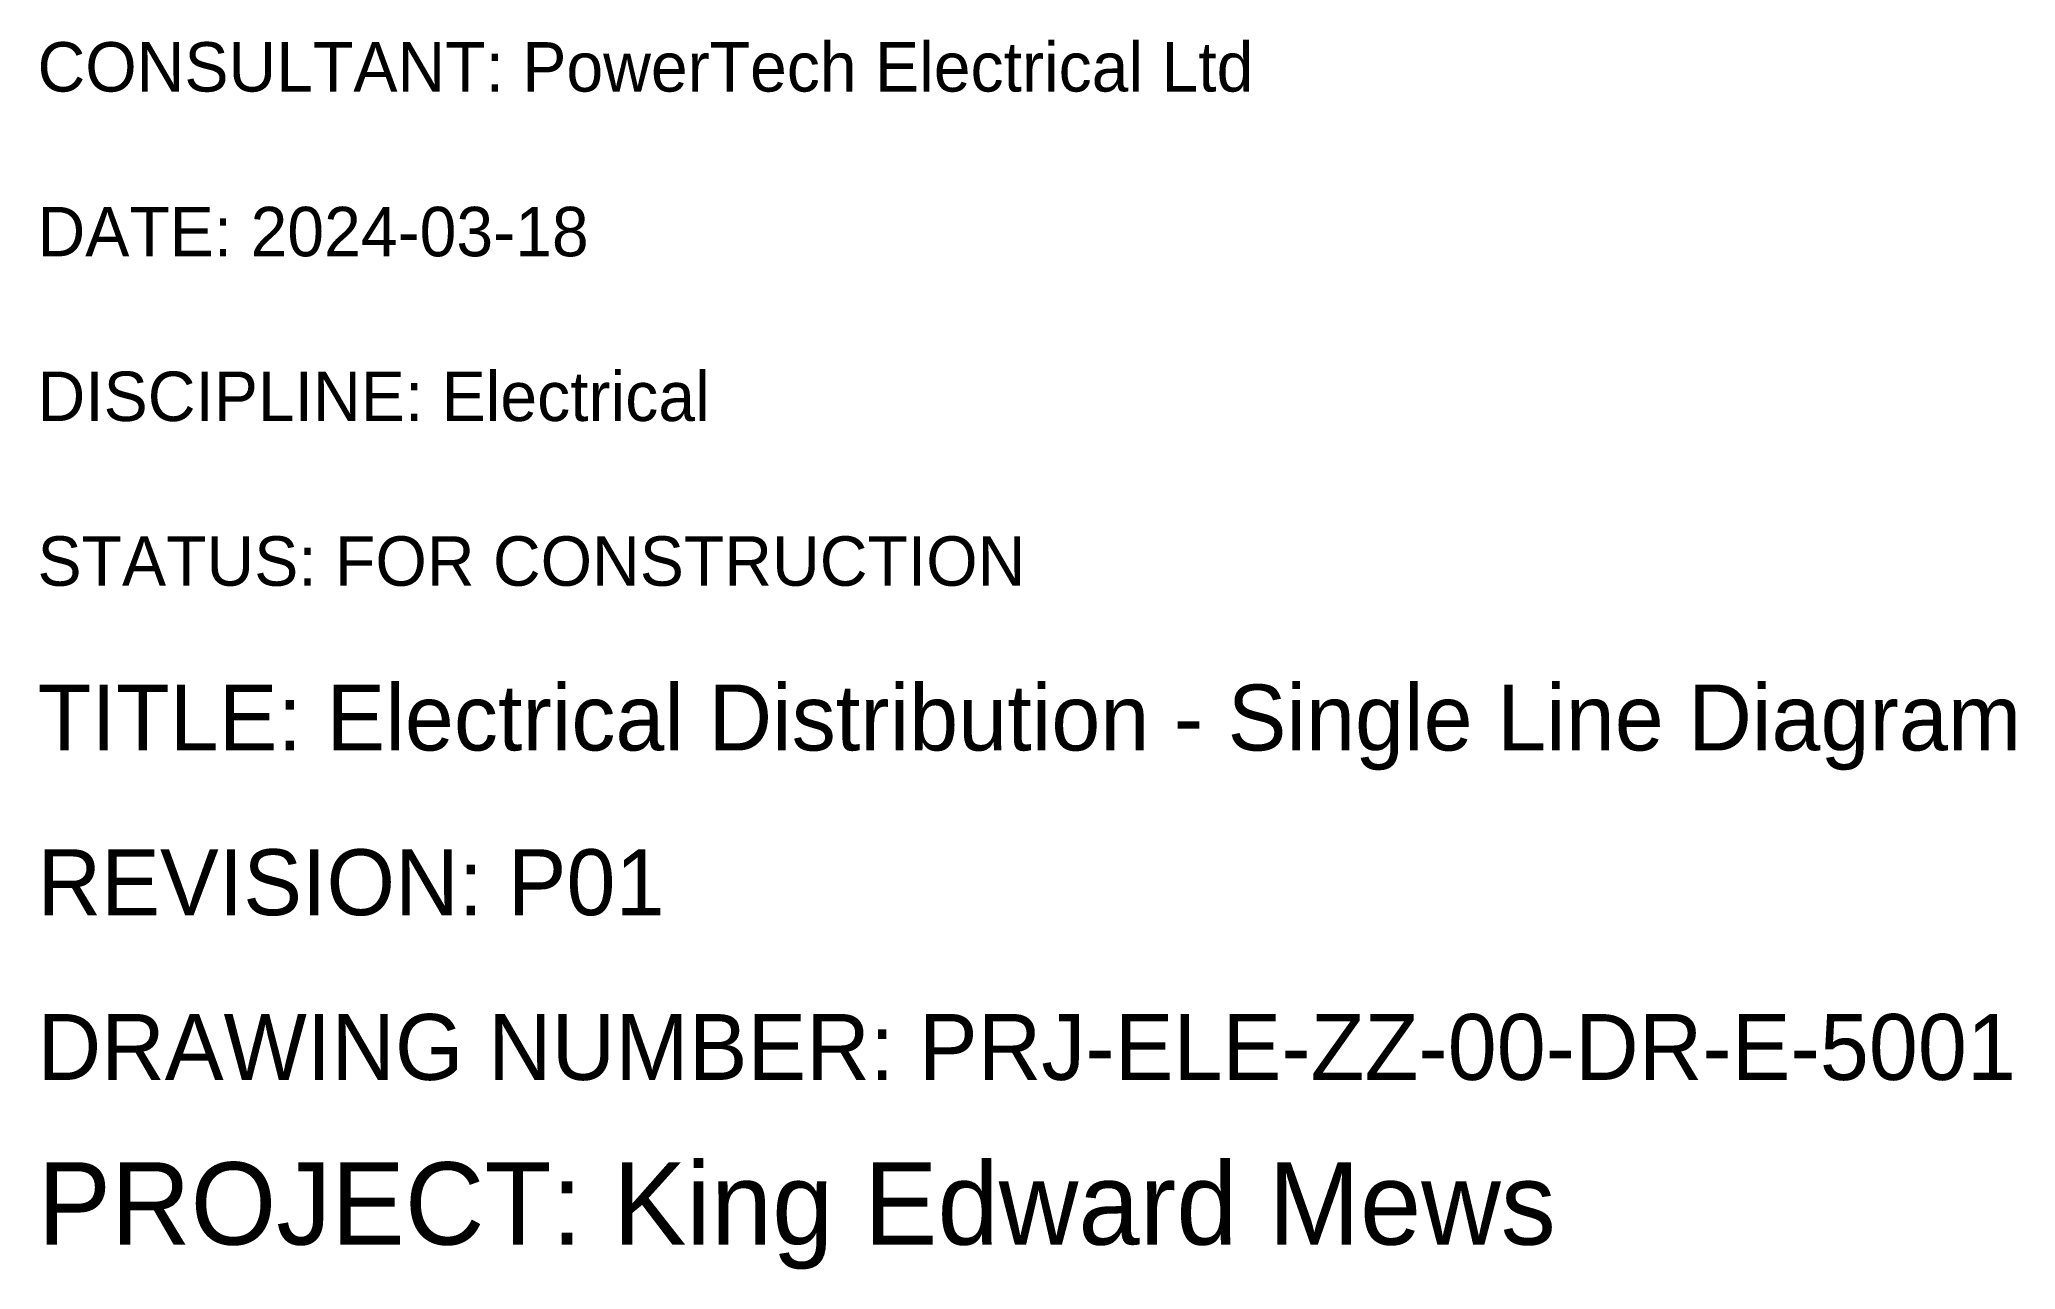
# Model space of a CAD drawing. Extents: x 10.1 to 70, y 4.2 to 41.6.
import ezdxf

# ---------------------------------------------------------------- set-up
doc = ezdxf.new("R2010")
doc.units = 0

msp = doc.modelspace()

# ---------------------------------------------------------------- texts
at = {"layer": 'TITLE_BLOCK'}
for s, height, p in [('CONSULTANT: PowerTech Electrical Ltd', 1.5, (10, 40)), ('DATE: 2024-03-18', 1.5, (10, 35)), ('DISCIPLINE: Electrical', 1.5, (10, 30)), ('STATUS: FOR CONSTRUCTION', 1.5, (10, 25)), ('TITLE: Electrical Distribution - Single Line Diagram', 2, (10, 20)), ('REVISION: P01', 2, (10, 15)), ('DRAWING NUMBER: PRJ-ELE-ZZ-00-DR-E-5001', 2, (10, 10)), ('PROJECT: King Edward Mews', 2.5, (10, 5))]:
    msp.add_text(s, height=height, dxfattribs=at).set_placement(p)

doc.saveas('drawing.dxf')
